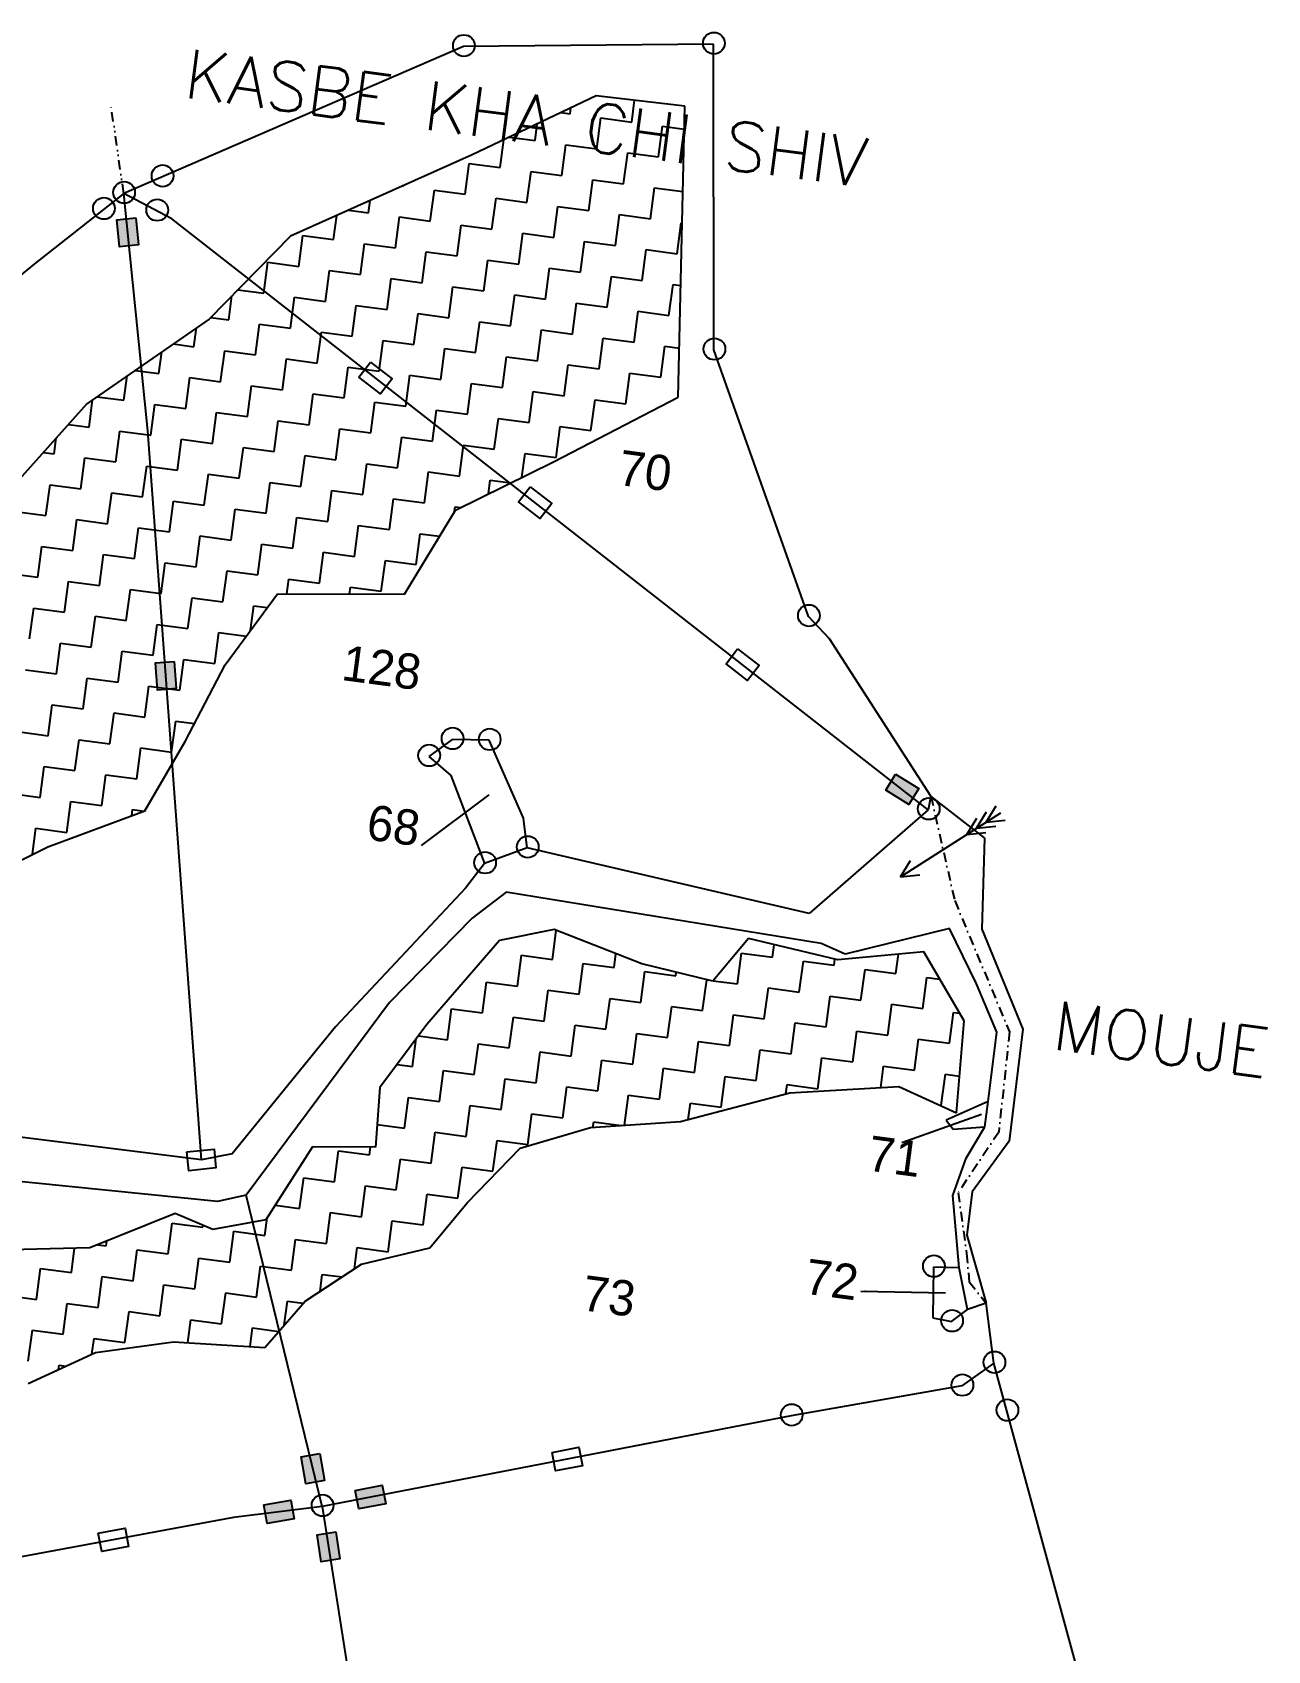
# Model space of a CAD drawing. Header units: metres. Extents: x 291537 to 296393, y 1982960 to 1986703.
# Drawn here: x 293927 to 294575, y 1985854 to 1986703 of the extents above; entities that cross this region are included whole.
import ezdxf

# ---------------------------------------------------------------- set-up
doc = ezdxf.new("R2010")
doc.units = ezdxf.units.M
doc.linetypes.add('DASHDOT', pattern=[1, 0.5, -0.25, 0, -0.25])
doc.linetypes.add('DIVIDE', pattern=[1.25, 0.5, -0.25, 0, -0.25, 0, -0.25])
for name, color, linetype in [('OFF', 1, 'Continuous'), ('POLY_HATCH', 12, 'Continuous'), ('POLY_PARCEL', 6, 'Continuous'), ('POLY_WATER', 4, 'Continuous'), ('SYM_STONE', 1, 'Continuous'), ('TEXT_MAPOUT', 7, 'Continuous'), ('TEXT_PARCEL', 7, 'Continuous'), ('V_BOUND_LINE', 7, 'Continuous'), ('V_BOUND_STREAM_LINE', 7, 'DASHDOT'), ('V_DIVIDE_LINE', 7, 'DIVIDE')]:
    doc.layers.add(name, color=color, linetype=linetype)
doc.styles.get("Standard").update_dxf_attribs({"font": 'simplex.shx'})
doc.styles.add('TEXT_MAP', font='')
doc.styles.get('TEXT_MAP').set_extended_font_data('Kruti Dev 050')
doc.dimstyles.get("Standard").update_dxf_attribs({"dimtxt": 0.18, "dimasz": 0.18, "dimexe": 0.18, "dimexo": 0.0625, "dimgap": 0.09, "dimtad": 0, "dimtih": 1, "dimtoh": 1, "dimdec": 4, "dimzin": 0, "dimdsep": 46, "dimtxsty": 'Standard', "dimcen": 0.09, "dimadec": 0, "dimazin": 0, "dimtfac": 1, "dimtdec": 4, "dimtofl": 0, "dimtmove": 0, "dimatfit": 3, "dimfxl": 1, "dimtolj": 1, "dimtzin": 0, "dimarcsym": 0})

msp = doc.modelspace()

# ---------------------------------------------------------------- hatches: boundary and pattern name
for points in [[(293972.47, 1986590.32), (293982.33, 1986591.33), (293980.88, 1986605.57), (293971.02, 1986604.57)], [(293992.31, 1986357.79), (294002.19, 1986358.52), (294001.14, 1986372.8), (293991.26, 1986372.07)], [(294386.63, 1986297.7), (294391.84, 1986306.13), (294379.65, 1986313.65), (294374.45, 1986305.23)], [(294070.23, 1985941.31), (294079.99, 1985943), (294077.55, 1985957.11), (294067.79, 1985955.42)], [(294112.08, 1985930.83), (294110.2, 1985940.55), (294096.14, 1985937.84), (294098.02, 1985928.11)], [(294063.97, 1985922.96), (294062.29, 1985932.72), (294048.18, 1985930.28), (294049.86, 1985920.52)], [(294078.26, 1985900.34), (294088.05, 1985901.87), (294085.84, 1985916.02), (294076.05, 1985914.49)]]:
    msp.add_hatch(color=256).paths.add_polyline_path(points)

# ---------------------------------------------------------------- linework, layer by layer
for points in [[(293980.88, 1986605.57), (293982.33, 1986591.33), (293972.47, 1986590.32), (293971.02, 1986604.57)], [(294104.15, 1986529.81), (294115.44, 1986521), (294109.34, 1986513.19), (294098.05, 1986522)], [(294187.93, 1986464.39), (294199.21, 1986455.58), (294193.12, 1986447.77), (294181.83, 1986456.58)], [(294296.77, 1986379.4), (294308.06, 1986370.59), (294301.96, 1986362.78), (294290.67, 1986371.6)], [(294001.14, 1986372.8), (294002.19, 1986358.52), (293992.31, 1986357.79), (293991.26, 1986372.07)], [(294379.65, 1986313.65), (294391.84, 1986306.13), (294386.63, 1986297.7), (294374.45, 1986305.23)], [(294007.76, 1986115.43), (294022.01, 1986116.88), (294023.01, 1986107.02), (294008.76, 1986105.58)], [(294199.35, 1985957.76), (294213.41, 1985960.47), (294215.29, 1985950.74), (294201.23, 1985948.03)], [(294077.55, 1985957.11), (294079.99, 1985943), (294070.23, 1985941.31), (294067.79, 1985955.42)], [(294096.14, 1985937.84), (294110.2, 1985940.55), (294112.08, 1985930.83), (294098.02, 1985928.11)], [(294048.18, 1985930.28), (294062.29, 1985932.72), (294063.97, 1985922.96), (294049.86, 1985920.52)], [(293961.23, 1985915.47), (293975.31, 1985918.09), (293977.12, 1985908.35), (293963.05, 1985905.73)], [(294085.84, 1985916.02), (294088.05, 1985901.87), (294078.26, 1985900.34), (294076.05, 1985914.49)]]:
    msp.add_lwpolyline(points, close=True)
for points in [[(294382.26, 1986259.7), (294434.83, 1986293.33)], [(294417.03, 1986281.94), (294422.26, 1986290.59)], [(294422.19, 1986285.25), (294427.43, 1986293.89)], [(294427.19, 1986288.45), (294432.43, 1986297.09)], [(294417.03, 1986281.94), (294427.07, 1986283.07)], [(294422.19, 1986285.25), (294432.23, 1986286.38)], [(294427.19, 1986288.45), (294437.23, 1986289.57)], [(294382.26, 1986259.7), (294387.5, 1986268.34)], [(294382.26, 1986259.7), (294392.3, 1986260.83)]]:
    msp.add_lwpolyline(points)
at = {"layer": 'OFF'}
msp.add_line((294426.32, 1986280.19), (294398.17, 1986302.08), dxfattribs=at)
at = {"layer": 'POLY_HATCH'}
for p, q in [((294222.49, 1986669.55), (294157.38, 1986638.55)), ((294269.05, 1986664.16), (294222.49, 1986669.55)), ((294265.62, 1986511.45), (294269.05, 1986664.16)), ((294157.38, 1986638.55), (294062.14, 1986595.9)), ((294062.14, 1986595.9), (294019.4, 1986552.41)), ((294019.4, 1986552.41), (293955.19, 1986507.95)), ((294200.54, 1986477.77), (294265.62, 1986511.45)), ((293955.19, 1986507.95), (293915.35, 1986463.31)), ((294148.74, 1986452.24), (294200.54, 1986477.77)), ((294121.94, 1986408.16), (294148.74, 1986452.24)), ((294027.82, 1986371.08), (294055.23, 1986408.22)), ((294055.23, 1986408.22), (294121.94, 1986408.16)), ((294006.86, 1986330.8), (294027.82, 1986371.08)), ((293985.64, 1986294.37), (294006.86, 1986330.8)), ((293934.74, 1986275.58), (293985.64, 1986294.37)), ((293886.98, 1986251.8), (293934.74, 1986275.58)), ((294200.45, 1986232.07), (294171.85, 1986226.32)), ((294246.5, 1986214.16), (294200.45, 1986232.07)), ((294171.85, 1986226.32), (294133.61, 1986182.24)), ((294302.38, 1986227.34), (294283.8, 1986205.04)), ((294349.32, 1986216.18), (294302.38, 1986227.34)), ((294283.8, 1986205.04), (294246.5, 1986214.16)), ((294394.5, 1986220.49), (294349.32, 1986216.18)), ((294415.62, 1986184.17), (294394.5, 1986220.49)), ((294133.61, 1986182.24), (294109.05, 1986149.29)), ((294411.53, 1986135.94), (294415.62, 1986184.17)), ((294109.05, 1986149.29), (294106.81, 1986117.96)), ((294266.82, 1986131.46), (294324.07, 1986146.37)), ((294324.07, 1986146.37), (294381.34, 1986149.84)), ((294381.34, 1986149.84), (294411.53, 1986135.94)), ((294219.49, 1986128.2), (294266.82, 1986131.46)), ((294182.61, 1986117.46), (294219.49, 1986128.2)), ((294073.66, 1986118.16), (294049.15, 1986079.87)), ((294106.81, 1986117.96), (294073.66, 1986118.16)), ((294154.8, 1986088.76), (294182.61, 1986117.46)), ((294135.26, 1986065.05), (294154.8, 1986088.76)), ((294001.54, 1986083.12), (293956.83, 1986065.04)), ((294021.41, 1986074.78), (294001.54, 1986083.12)), ((294049.15, 1986079.87), (294021.41, 1986074.78)), ((293956.83, 1986065.04), (293915.15, 1986064.08)), ((294099.43, 1986056.46), (294135.26, 1986065.05)), ((294069.81, 1986037.14), (294099.43, 1986056.46)), ((294048.68, 1986012.88), (294069.81, 1986037.14)), ((293924.54, 1985993.87), (293959.86, 1986010.15)), ((293959.86, 1986010.15), (294000.64, 1986015.81)), ((294000.64, 1986015.81), (294048.68, 1986012.88))]:
    msp.add_line(p, q, dxfattribs=at)
at = {"layer": 'POLY_HATCH', "linetype": 'Continuous'}
for p, q in [((294241.21, 1986655.81), (294242.71, 1986667.21)), ((294203.98, 1986660.74), (294208.82, 1986660.1)), ((294208.82, 1986660.1), (294209.24, 1986663.24)), ((294222.87, 1986641.76), (294225.01, 1986657.95)), ((294225.01, 1986657.95), (294241.21, 1986655.81)), ((294176.9, 1986647.84), (294190.48, 1986646.05)), ((294190.48, 1986646.05), (294191.65, 1986654.87)), ((294255.26, 1986637.48), (294257.4, 1986653.67)), ((294257.4, 1986653.67), (294268.78, 1986652.16)), ((294172.15, 1986632), (294174.07, 1986646.49)), ((294204.53, 1986627.71), (294206.68, 1986643.9)), ((294206.68, 1986643.9), (294222.87, 1986641.76)), ((294236.92, 1986623.43), (294239.06, 1986639.62)), ((294239.06, 1986639.62), (294255.26, 1986637.48)), ((294153.81, 1986617.95), (294155.96, 1986634.14)), ((294155.96, 1986634.14), (294172.15, 1986632)), ((294121.05, 1986622.28), (294121.43, 1986622.23)), ((294121.43, 1986622.23), (294121.46, 1986622.46)), ((294186.2, 1986613.66), (294188.34, 1986629.85)), ((294188.34, 1986629.85), (294204.53, 1986627.71)), ((294218.59, 1986609.38), (294220.73, 1986625.57)), ((294220.73, 1986625.57), (294236.92, 1986623.43)), ((294103.09, 1986608.18), (294103.94, 1986614.62)), ((294135.48, 1986603.89), (294137.62, 1986620.09)), ((294137.62, 1986620.09), (294153.81, 1986617.95)), ((294167.86, 1986599.61), (294170.01, 1986615.8)), ((294170.01, 1986615.8), (294186.2, 1986613.66)), ((294250.97, 1986605.09), (294253.11, 1986621.28)), ((294253.11, 1986621.28), (294268.04, 1986619.31)), ((294084.76, 1986594.13), (294086.43, 1986606.78)), ((294092.65, 1986609.56), (294103.09, 1986608.18)), ((294117.14, 1986589.84), (294119.28, 1986606.04)), ((294119.28, 1986606.04), (294135.48, 1986603.89)), ((294200.25, 1986595.32), (294202.39, 1986611.52)), ((294202.39, 1986611.52), (294218.59, 1986609.38)), ((294232.64, 1986591.04), (294234.78, 1986607.23)), ((294234.78, 1986607.23), (294250.97, 1986605.09)), ((294066.42, 1986580.08), (294068.56, 1986596.27)), ((294068.56, 1986596.27), (294084.76, 1986594.13)), ((294149.53, 1986585.56), (294151.67, 1986601.75)), ((294151.67, 1986601.75), (294167.86, 1986599.61)), ((294181.91, 1986581.27), (294184.06, 1986597.47)), ((294184.06, 1986597.47), (294200.25, 1986595.32)), ((294265.02, 1986586.75), (294267.16, 1986602.95)), ((294267.16, 1986602.95), (294267.67, 1986602.88)), ((294098.81, 1986575.79), (294100.95, 1986591.99)), ((294100.95, 1986591.99), (294117.14, 1986589.84)), ((294131.19, 1986571.51), (294133.33, 1986587.7)), ((294133.33, 1986587.7), (294149.53, 1986585.56)), ((294214.3, 1986576.99), (294216.44, 1986593.18)), ((294216.44, 1986593.18), (294232.64, 1986591.04)), ((294246.69, 1986572.7), (294248.83, 1986588.9)), ((294248.83, 1986588.9), (294265.02, 1986586.75)), ((294048.08, 1986566.03), (294050.23, 1986582.22)), ((294050.23, 1986582.22), (294066.42, 1986580.08)), ((294163.58, 1986567.22), (294165.72, 1986583.42)), ((294165.72, 1986583.42), (294181.91, 1986581.27)), ((294195.96, 1986562.94), (294198.11, 1986579.13)), ((294198.11, 1986579.13), (294214.3, 1986576.99)), ((294080.47, 1986561.74), (294082.61, 1986577.94)), ((294082.61, 1986577.94), (294098.81, 1986575.79)), ((294112.86, 1986557.46), (294115, 1986573.65)), ((294115, 1986573.65), (294131.19, 1986571.51)), ((294228.35, 1986558.65), (294230.49, 1986574.85)), ((294230.49, 1986574.85), (294246.69, 1986572.7)), ((294029.75, 1986551.98), (294031.42, 1986564.64)), ((294034.55, 1986567.82), (294048.08, 1986566.03)), ((294062.13, 1986547.69), (294064.28, 1986563.89)), ((294064.28, 1986563.89), (294080.47, 1986561.74)), ((294145.24, 1986553.17), (294147.39, 1986569.37)), ((294147.39, 1986569.37), (294163.58, 1986567.22)), ((294177.63, 1986548.89), (294179.77, 1986565.08)), ((294179.77, 1986565.08), (294195.96, 1986562.94)), ((294260.74, 1986554.37), (294262.88, 1986570.56)), ((294262.88, 1986570.56), (294266.94, 1986570.03)), ((294094.52, 1986543.41), (294096.66, 1986559.6)), ((294096.66, 1986559.6), (294112.86, 1986557.46)), ((294126.91, 1986539.12), (294129.05, 1986555.32)), ((294129.05, 1986555.32), (294145.24, 1986553.17)), ((294210.02, 1986544.6), (294212.16, 1986560.8)), ((294212.16, 1986560.8), (294228.35, 1986558.65)), ((294242.4, 1986540.32), (294244.54, 1986556.51)), ((294244.54, 1986556.51), (294260.74, 1986554.37)), ((294011.41, 1986537.93), (294012.72, 1986547.78)), ((294020.22, 1986553.24), (294029.75, 1986551.98)), ((294043.8, 1986533.64), (294045.94, 1986549.84)), ((294045.94, 1986549.84), (294062.13, 1986547.69)), ((294076.19, 1986529.36), (294078.33, 1986545.55)), ((294078.33, 1986545.55), (294094.52, 1986543.41)), ((294159.29, 1986534.84), (294161.44, 1986551.03)), ((294161.44, 1986551.03), (294177.63, 1986548.89)), ((294191.68, 1986530.55), (294193.82, 1986546.75)), ((294193.82, 1986546.75), (294210.02, 1986544.6)), ((294000.56, 1986539.36), (294011.41, 1986537.93)), ((294108.57, 1986525.07), (294110.71, 1986541.27)), ((294110.71, 1986541.27), (294126.91, 1986539.12)), ((294140.96, 1986520.79), (294143.1, 1986536.98)), ((294143.1, 1986536.98), (294159.29, 1986534.84)), ((294224.07, 1986526.27), (294226.21, 1986542.46)), ((294226.21, 1986542.46), (294242.4, 1986540.32)), ((294256.45, 1986521.98), (294258.59, 1986538.18)), ((294258.59, 1986538.18), (294266.2, 1986537.17)), ((293993.08, 1986523.88), (293994.58, 1986535.22)), ((294025.46, 1986519.59), (294027.61, 1986535.78)), ((294027.61, 1986535.78), (294043.8, 1986533.64)), ((294057.85, 1986515.31), (294059.99, 1986531.5)), ((294059.99, 1986531.5), (294076.19, 1986529.36)), ((294173.34, 1986516.5), (294175.49, 1986532.69)), ((294175.49, 1986532.69), (294191.68, 1986530.55)), ((294205.73, 1986512.22), (294207.87, 1986528.41)), ((294207.87, 1986528.41), (294224.07, 1986526.27)), ((293974.74, 1986509.83), (293976.44, 1986522.66)), ((293980.58, 1986525.53), (293993.08, 1986523.88)), ((294007.13, 1986505.54), (294009.27, 1986521.73)), ((294009.27, 1986521.73), (294025.46, 1986519.59)), ((294090.24, 1986511.02), (294092.38, 1986527.21)), ((294092.38, 1986527.21), (294108.57, 1986525.07)), ((294122.62, 1986506.74), (294124.76, 1986522.93)), ((294124.76, 1986522.93), (294140.96, 1986520.79)), ((294238.12, 1986507.93), (294240.26, 1986524.12)), ((294240.26, 1986524.12), (294256.45, 1986521.98)), ((293960.61, 1986511.7), (293974.74, 1986509.83)), ((294039.51, 1986501.26), (294041.66, 1986517.45)), ((294041.66, 1986517.45), (294057.85, 1986515.31)), ((294071.9, 1986496.97), (294074.04, 1986513.16)), ((294074.04, 1986513.16), (294090.24, 1986511.02)), ((294155.01, 1986502.45), (294157.15, 1986518.64)), ((294157.15, 1986518.64), (294173.34, 1986516.5)), ((294187.39, 1986498.17), (294189.54, 1986514.36)), ((294189.54, 1986514.36), (294205.73, 1986512.22)), ((293956.41, 1986495.78), (293958.3, 1986510.1)), ((293988.79, 1986491.49), (293990.93, 1986507.68)), ((293990.93, 1986507.68), (294007.13, 1986505.54)), ((294021.18, 1986487.21), (294023.32, 1986503.4)), ((294023.32, 1986503.4), (294039.51, 1986501.26)), ((294104.29, 1986492.69), (294106.43, 1986508.88)), ((294106.43, 1986508.88), (294122.62, 1986506.74)), ((294136.67, 1986488.4), (294138.82, 1986504.59)), ((294138.82, 1986504.59), (294155.01, 1986502.45)), ((294219.78, 1986493.88), (294221.92, 1986510.07)), ((294221.92, 1986510.07), (294238.12, 1986507.93)), ((294254.28, 1986505.58), (294254.31, 1986505.79)), ((294254.31, 1986505.79), (294254.61, 1986505.75)), ((293945.6, 1986497.2), (293956.41, 1986495.78)), ((294053.56, 1986482.92), (294055.71, 1986499.11)), ((294055.71, 1986499.11), (294071.9, 1986496.97)), ((294085.95, 1986478.64), (294088.09, 1986494.83)), ((294088.09, 1986494.83), (294104.29, 1986492.69)), ((294169.06, 1986484.12), (294171.2, 1986500.31)), ((294171.2, 1986500.31), (294187.39, 1986498.17)), ((294201.45, 1986479.83), (294203.59, 1986496.02)), ((294203.59, 1986496.02), (294219.78, 1986493.88)), ((293938.07, 1986481.72), (293939.16, 1986489.99)), ((293970.46, 1986477.44), (293972.6, 1986493.63)), ((293972.6, 1986493.63), (293988.79, 1986491.49)), ((294002.84, 1986473.15), (294004.99, 1986489.35)), ((294004.99, 1986489.35), (294021.18, 1986487.21)), ((294118.34, 1986474.35), (294120.48, 1986490.54)), ((294120.48, 1986490.54), (294136.67, 1986488.4)), ((294150.72, 1986470.07), (294152.87, 1986486.26)), ((294152.87, 1986486.26), (294169.06, 1986484.12)), ((293932.45, 1986482.47), (293938.07, 1986481.72)), ((293952.12, 1986463.39), (293954.26, 1986479.58)), ((293954.26, 1986479.58), (293970.46, 1986477.44)), ((294035.23, 1986468.87), (294037.37, 1986485.06)), ((294037.37, 1986485.06), (294053.56, 1986482.92)), ((294067.62, 1986464.58), (294069.76, 1986480.78)), ((294069.76, 1986480.78), (294085.95, 1986478.64)), ((294183.59, 1986469.41), (294185.25, 1986481.97)), ((294185.25, 1986481.97), (294201.45, 1986479.83)), ((293984.51, 1986459.1), (293986.65, 1986475.3)), ((293986.65, 1986475.3), (294002.84, 1986473.15)), ((294016.89, 1986454.82), (294019.04, 1986471.01)), ((294019.04, 1986471.01), (294035.23, 1986468.87)), ((294100, 1986460.3), (294102.14, 1986476.49)), ((294102.14, 1986476.49), (294118.34, 1986474.35)), ((294132.39, 1986456.01), (294134.53, 1986472.21)), ((294134.53, 1986472.21), (294150.72, 1986470.07)), ((293933.79, 1986449.34), (293935.93, 1986465.53)), ((293935.93, 1986465.53), (293952.12, 1986463.39)), ((293966.17, 1986445.05), (293968.31, 1986461.25)), ((293968.31, 1986461.25), (293984.51, 1986459.1)), ((294049.28, 1986450.53), (294051.42, 1986466.73)), ((294051.42, 1986466.73), (294067.62, 1986464.58)), ((294081.67, 1986446.25), (294083.81, 1986462.44)), ((294083.81, 1986462.44), (294100, 1986460.3)), ((294165.96, 1986460.73), (294166.92, 1986467.92)), ((294166.92, 1986467.92), (294177.68, 1986466.5)), ((293998.56, 1986440.77), (294000.7, 1986456.96)), ((294000.7, 1986456.96), (294016.89, 1986454.82)), ((294030.94, 1986436.48), (294033.09, 1986452.68)), ((294033.09, 1986452.68), (294049.28, 1986450.53)), ((294114.05, 1986441.96), (294116.19, 1986458.16)), ((294116.19, 1986458.16), (294132.39, 1986456.01)), ((294148.26, 1986451.44), (294148.58, 1986453.87)), ((294148.58, 1986453.87), (294151.32, 1986453.51)), ((293917.59, 1986451.48), (293933.79, 1986449.34)), ((293947.84, 1986431), (293949.98, 1986447.2)), ((293949.98, 1986447.2), (293966.17, 1986445.05)), ((294063.33, 1986432.2), (294065.47, 1986448.39)), ((294065.47, 1986448.39), (294081.67, 1986446.25)), ((294095.72, 1986427.91), (294097.86, 1986444.11)), ((294097.86, 1986444.11), (294114.05, 1986441.96)), ((293980.22, 1986426.72), (293982.36, 1986442.91)), ((293982.36, 1986442.91), (293998.56, 1986440.77)), ((294012.61, 1986422.43), (294014.75, 1986438.63)), ((294014.75, 1986438.63), (294030.94, 1986436.48)), ((294128.1, 1986423.63), (294130.25, 1986439.82)), ((294130.25, 1986439.82), (294140.38, 1986438.48)), ((293929.5, 1986416.95), (293931.64, 1986433.15)), ((293931.64, 1986433.15), (293947.84, 1986431)), ((293961.89, 1986412.67), (293964.03, 1986428.86)), ((293964.03, 1986428.86), (293980.22, 1986426.72)), ((294044.99, 1986418.15), (294047.14, 1986434.34)), ((294047.14, 1986434.34), (294063.33, 1986432.2)), ((294077.38, 1986413.86), (294079.52, 1986430.06)), ((294079.52, 1986430.06), (294095.72, 1986427.91)), ((293913.31, 1986419.09), (293929.5, 1986416.95)), ((293994.27, 1986408.38), (293996.42, 1986424.58)), ((293996.42, 1986424.58), (294012.61, 1986422.43)), ((294026.66, 1986404.1), (294028.8, 1986420.29)), ((294028.8, 1986420.29), (294044.99, 1986418.15)), ((294109.77, 1986409.58), (294111.91, 1986425.77)), ((294111.91, 1986425.77), (294128.1, 1986423.63)), ((293943.55, 1986398.62), (293945.69, 1986414.81)), ((293945.69, 1986414.81), (293961.89, 1986412.67)), ((293975.94, 1986394.33), (293978.08, 1986410.52)), ((293978.08, 1986410.52), (293994.27, 1986408.38)), ((294060.16, 1986408.22), (294061.19, 1986416.01)), ((294061.19, 1986416.01), (294077.38, 1986413.86)), ((294093.11, 1986408.19), (294093.57, 1986411.72)), ((294093.57, 1986411.72), (294109.77, 1986409.58)), ((293925.22, 1986384.57), (293927.36, 1986400.76)), ((293927.36, 1986400.76), (293943.55, 1986398.62)), ((294008.32, 1986390.05), (294010.47, 1986406.24)), ((294010.47, 1986406.24), (294026.66, 1986404.1)), ((294041.16, 1986389.16), (294042.85, 1986401.95)), ((294042.85, 1986401.95), (294049.91, 1986401.02)), ((293957.6, 1986380.28), (293959.74, 1986396.47)), ((293959.74, 1986396.47), (293975.94, 1986394.33)), ((293989.99, 1986376), (293992.13, 1986392.19)), ((293992.13, 1986392.19), (294008.32, 1986390.05)), ((294022.37, 1986371.71), (294024.52, 1986387.9)), ((294024.52, 1986387.9), (294038.84, 1986386.01)), ((293939.27, 1986366.23), (293941.41, 1986382.42)), ((293941.41, 1986382.42), (293957.6, 1986380.28)), ((293971.65, 1986361.95), (293973.79, 1986378.14)), ((293973.79, 1986378.14), (293989.99, 1986376)), ((293923.07, 1986368.37), (293939.27, 1986366.23)), ((294004.04, 1986357.66), (294006.18, 1986373.85)), ((294006.18, 1986373.85), (294022.37, 1986371.71)), ((293953.32, 1986347.89), (293955.46, 1986364.09)), ((293955.46, 1986364.09), (293971.65, 1986361.95)), ((293985.7, 1986343.61), (293987.85, 1986359.8)), ((293987.85, 1986359.8), (294004.04, 1986357.66)), ((293934.98, 1986333.84), (293937.12, 1986350.04)), ((293937.12, 1986350.04), (293953.32, 1986347.89)), ((293967.37, 1986329.56), (293969.51, 1986345.75)), ((293969.51, 1986345.75), (293985.7, 1986343.61)), ((293999.75, 1986325.27), (294001.9, 1986341.47)), ((294001.9, 1986341.47), (294011.73, 1986340.17)), ((293918.79, 1986335.99), (293934.98, 1986333.84)), ((293949.03, 1986315.51), (293951.17, 1986331.7)), ((293951.17, 1986331.7), (293967.37, 1986329.56)), ((293981.42, 1986311.22), (293983.56, 1986327.42)), ((293983.56, 1986327.42), (293999.75, 1986325.27)), ((293930.7, 1986301.46), (293932.84, 1986317.65)), ((293932.84, 1986317.65), (293949.03, 1986315.51)), ((293963.08, 1986297.17), (293965.22, 1986313.37)), ((293965.22, 1986313.37), (293981.42, 1986311.22)), ((293914.5, 1986303.6), (293930.7, 1986301.46)), ((293944.75, 1986283.12), (293946.89, 1986299.32)), ((293946.89, 1986299.32), (293963.08, 1986297.17)), ((293978.86, 1986291.86), (293979.27, 1986295.03)), ((293979.27, 1986295.03), (293985.29, 1986294.24)), ((293926.74, 1986271.6), (293928.55, 1986285.26)), ((293928.55, 1986285.26), (293944.75, 1986283.12)), ((294199.55, 1986216.46), (294201.56, 1986231.63)), ((294315.05, 1986217.65), (294315.9, 1986224.13)), ((294167.03, 1986220.76), (294167.16, 1986220.74)), ((294167.16, 1986220.74), (294167.19, 1986220.95)), ((294181.22, 1986202.41), (294183.36, 1986218.6)), ((294183.36, 1986218.6), (294199.55, 1986216.46)), ((294213.6, 1986198.12), (294215.74, 1986214.31)), ((294215.74, 1986214.31), (294231.94, 1986212.17)), ((294231.94, 1986212.17), (294232.9, 1986219.45)), ((294296.71, 1986203.6), (294298.85, 1986219.79)), ((294298.85, 1986219.79), (294315.05, 1986217.65)), ((294329.1, 1986199.32), (294331.24, 1986215.51)), ((294331.24, 1986215.51), (294347.43, 1986213.37)), ((294347.43, 1986213.37), (294347.85, 1986216.53)), ((294379.82, 1986209.08), (294381.16, 1986219.22)), ((294245.99, 1986193.84), (294248.13, 1986210.03)), ((294248.13, 1986210.03), (294264.32, 1986207.89)), ((294264.32, 1986207.89), (294264.57, 1986209.74)), ((294278.37, 1986189.55), (294280.52, 1986205.74)), ((294280.52, 1986205.74), (294281.37, 1986205.63)), ((294361.48, 1986195.03), (294363.62, 1986211.22)), ((294363.62, 1986211.22), (294379.82, 1986209.08)), ((294393.87, 1986190.75), (294396.01, 1986206.94)), ((294396.01, 1986206.94), (294402.91, 1986206.03)), ((294162.88, 1986188.35), (294165.02, 1986204.55)), ((294165.02, 1986204.55), (294181.22, 1986202.41)), ((294195.27, 1986184.07), (294197.41, 1986200.26)), ((294197.41, 1986200.26), (294213.6, 1986198.12)), ((294284, 1986205.28), (294296.71, 1986203.6)), ((294310.76, 1986185.27), (294312.9, 1986201.46)), ((294312.9, 1986201.46), (294329.1, 1986199.32)), ((294343.15, 1986180.98), (294345.29, 1986197.17)), ((294345.29, 1986197.17), (294361.48, 1986195.03)), ((294144.54, 1986174.3), (294146.69, 1986190.5)), ((294146.69, 1986190.5), (294162.88, 1986188.35)), ((294227.65, 1986179.78), (294229.79, 1986195.98)), ((294229.79, 1986195.98), (294245.99, 1986193.84)), ((294260.04, 1986175.5), (294262.18, 1986191.69)), ((294262.18, 1986191.69), (294278.37, 1986189.55)), ((294375.53, 1986176.69), (294377.68, 1986192.89)), ((294377.68, 1986192.89), (294393.87, 1986190.75)), ((294407.92, 1986172.41), (294410.06, 1986188.6)), ((294410.06, 1986188.6), (294413.29, 1986188.18)), ((294176.93, 1986170.02), (294179.07, 1986186.21)), ((294179.07, 1986186.21), (294195.27, 1986184.07)), ((294209.32, 1986165.73), (294211.46, 1986181.93)), ((294211.46, 1986181.93), (294227.65, 1986179.78)), ((294292.42, 1986171.21), (294294.57, 1986187.41)), ((294294.57, 1986187.41), (294310.76, 1986185.27)), ((294324.81, 1986166.93), (294326.95, 1986183.12)), ((294326.95, 1986183.12), (294343.15, 1986180.98)), ((294126.21, 1986160.25), (294128.15, 1986174.91)), ((294129.21, 1986176.33), (294144.54, 1986174.3)), ((294158.59, 1986155.97), (294160.74, 1986172.16)), ((294160.74, 1986172.16), (294176.93, 1986170.02)), ((294241.7, 1986161.45), (294243.85, 1986177.64)), ((294243.85, 1986177.64), (294260.04, 1986175.5)), ((294274.09, 1986157.16), (294276.23, 1986173.36)), ((294276.23, 1986173.36), (294292.42, 1986171.21)), ((294357.2, 1986162.64), (294359.34, 1986178.84)), ((294359.34, 1986178.84), (294375.53, 1986176.69)), ((294389.58, 1986158.36), (294391.73, 1986174.55)), ((294391.73, 1986174.55), (294407.92, 1986172.41)), ((294190.98, 1986151.68), (294193.12, 1986167.88)), ((294193.12, 1986167.88), (294209.32, 1986165.73)), ((294223.37, 1986147.4), (294225.51, 1986163.59)), ((294225.51, 1986163.59), (294241.7, 1986161.45)), ((294306.48, 1986152.88), (294308.62, 1986169.07)), ((294308.62, 1986169.07), (294324.81, 1986166.93)), ((294338.86, 1986148.59), (294341, 1986164.79)), ((294341, 1986164.79), (294357.2, 1986162.64)), ((294118.03, 1986161.34), (294126.21, 1986160.25)), ((294140.26, 1986141.92), (294142.4, 1986158.11)), ((294142.4, 1986158.11), (294158.59, 1986155.97)), ((294255.75, 1986143.11), (294257.9, 1986159.31)), ((294257.9, 1986159.31), (294274.09, 1986157.16)), ((294288.14, 1986138.83), (294290.28, 1986155.02)), ((294290.28, 1986155.02), (294306.48, 1986152.88)), ((294371.9, 1986149.27), (294373.39, 1986160.5)), ((294373.39, 1986160.5), (294389.58, 1986158.36)), ((294403.63, 1986140.02), (294405.78, 1986156.22)), ((294405.78, 1986156.22), (294413.17, 1986155.24)), ((294172.65, 1986137.63), (294174.79, 1986153.83)), ((294174.79, 1986153.83), (294190.98, 1986151.68)), ((294205.03, 1986133.35), (294207.17, 1986149.54)), ((294207.17, 1986149.54), (294223.37, 1986147.4)), ((294322.02, 1986145.83), (294322.67, 1986150.74)), ((294322.67, 1986150.74), (294338.86, 1986148.59)), ((294121.92, 1986127.87), (294124.07, 1986144.06)), ((294124.07, 1986144.06), (294140.26, 1986141.92)), ((294154.31, 1986123.58), (294156.45, 1986139.78)), ((294156.45, 1986139.78), (294172.65, 1986137.63)), ((294237.47, 1986129.44), (294239.56, 1986145.26)), ((294239.56, 1986145.26), (294255.75, 1986143.11)), ((294270.83, 1986132.51), (294271.95, 1986140.97)), ((294271.95, 1986140.97), (294288.14, 1986138.83)), ((294402.27, 1986140.2), (294403.63, 1986140.02)), ((294107.65, 1986129.76), (294121.92, 1986127.87)), ((294186.7, 1986119.3), (294188.84, 1986135.49)), ((294188.84, 1986135.49), (294205.03, 1986133.35)), ((294220.84, 1986128.29), (294221.22, 1986131.21)), ((294221.22, 1986131.21), (294235.56, 1986129.31)), ((294135.97, 1986109.53), (294138.12, 1986125.72)), ((294138.12, 1986125.72), (294154.31, 1986123.58)), ((294168.36, 1986105.25), (294170.5, 1986121.44)), ((294170.5, 1986121.44), (294186.7, 1986119.3)), ((294085.25, 1986099.77), (294087.39, 1986115.96)), ((294087.39, 1986115.96), (294103.59, 1986113.82)), ((294103.59, 1986113.82), (294104.14, 1986117.98)), ((294117.64, 1986095.48), (294119.78, 1986111.67)), ((294119.78, 1986111.67), (294135.97, 1986109.53)), ((294150.02, 1986091.2), (294152.17, 1986107.39)), ((294152.17, 1986107.39), (294168.36, 1986105.25)), ((294066.92, 1986085.72), (294069.06, 1986101.91)), ((294069.06, 1986101.91), (294085.25, 1986099.77)), ((294099.3, 1986081.43), (294101.45, 1986097.62)), ((294101.45, 1986097.62), (294117.64, 1986095.48)), ((294053.99, 1986087.43), (294066.92, 1986085.72)), ((294131.69, 1986077.15), (294133.83, 1986093.34)), ((294133.83, 1986093.34), (294150.02, 1986091.2)), ((293997.86, 1986061.9), (294000, 1986078.09)), ((294000, 1986078.09), (294016.19, 1986075.95)), ((294048.58, 1986071.66), (294049.8, 1986080.88)), ((294080.97, 1986067.38), (294083.11, 1986083.57)), ((294083.11, 1986083.57), (294099.3, 1986081.43)), ((294113.35, 1986063.09), (294115.5, 1986079.29)), ((294115.5, 1986079.29), (294131.69, 1986077.15)), ((294016.19, 1986075.95), (294016.32, 1986076.92)), ((294030.25, 1986057.61), (294032.39, 1986073.81)), ((294032.39, 1986073.81), (294048.58, 1986071.66)), ((293947.14, 1986052.13), (293948.82, 1986064.85)), ((293961.1, 1986066.76), (293965.47, 1986066.18)), ((293965.47, 1986066.18), (293965.8, 1986068.67)), ((293979.52, 1986047.85), (293981.67, 1986064.04)), ((293981.67, 1986064.04), (293997.86, 1986061.9)), ((294062.63, 1986053.33), (294064.77, 1986069.52)), ((294064.77, 1986069.52), (294080.97, 1986067.38)), ((294095.67, 1986054.01), (294097.16, 1986065.24)), ((294097.16, 1986065.24), (294113.35, 1986063.09)), ((293928.8, 1986038.08), (293930.94, 1986054.28)), ((293930.94, 1986054.28), (293947.14, 1986052.13)), ((294011.91, 1986043.56), (294014.05, 1986059.76)), ((294014.05, 1986059.76), (294030.25, 1986057.61)), ((294044.3, 1986039.28), (294046.44, 1986055.47)), ((294046.44, 1986055.47), (294062.63, 1986053.33)), ((293961.19, 1986033.8), (293963.33, 1986049.99)), ((293963.33, 1986049.99), (293979.52, 1986047.85)), ((293993.57, 1986029.51), (293995.72, 1986045.71)), ((293995.72, 1986045.71), (294011.91, 1986043.56)), ((294077.64, 1986042.25), (294078.82, 1986051.19)), ((294078.82, 1986051.19), (294089.24, 1986049.81)), ((293912.61, 1986040.23), (293928.8, 1986038.08)), ((293942.85, 1986019.75), (293944.99, 1986035.94)), ((293944.99, 1986035.94), (293961.19, 1986033.8)), ((294025.96, 1986025.23), (294028.1, 1986041.42)), ((294028.1, 1986041.42), (294044.3, 1986039.28)), ((294058.82, 1986024.52), (294060.49, 1986037.14)), ((294060.49, 1986037.14), (294068.84, 1986036.03)), ((293975.24, 1986015.46), (293977.38, 1986031.66)), ((293977.38, 1986031.66), (293993.57, 1986029.51)), ((294008.18, 1986015.35), (294009.77, 1986027.37)), ((294009.77, 1986027.37), (294025.96, 1986025.23)), ((293924.52, 1986005.7), (293926.66, 1986021.89)), ((293926.66, 1986021.89), (293942.85, 1986019.75)), ((294040.87, 1986013.36), (294042.15, 1986023.09)), ((294042.15, 1986023.09), (294055.97, 1986021.26)), ((293957.94, 1986009.27), (293959.05, 1986017.61)), ((293959.05, 1986017.61), (293975.24, 1986015.46)), ((293940.4, 1986001.18), (293940.71, 1986003.55)), ((293940.71, 1986003.55), (293944.47, 1986003.06))]:
    msp.add_line(p, q, dxfattribs=at)
at = {"layer": 'POLY_PARCEL'}
for p, q in [((293999.82, 1986604.99), (293974.59, 1986618.38)), ((293987.29, 1986493.79), (293974.59, 1986618.38)), ((294396.83, 1986294.99), (293999.82, 1986604.99)), ((294015.38, 1986111.23), (293987.29, 1986493.79)), ((294146.94, 1986331.89), (294134.65, 1986322.98)), ((294166.41, 1986331.42), (294146.94, 1986331.89)), ((294184.34, 1986290.56), (294166.41, 1986331.42)), ((294134.65, 1986322.98), (294146.28, 1986312.93)), ((294146.28, 1986312.93), (294164.01, 1986266.72)), ((294186.39, 1986274.97), (294184.34, 1986290.56)), ((294428.24, 1986141.88), (294406.2, 1986132.14)), ((294406.2, 1986132.14), (294409.8, 1986127.45)), ((294409.8, 1986127.45), (294426.54, 1986128.51)), ((294078.72, 1985929.44), (294038.82, 1986092.72)), ((294399.51, 1986055.04), (294399.26, 1986028.37)), ((294412.98, 1986054.61), (294399.51, 1986055.04)), ((294399.26, 1986028.37), (294409.08, 1986026.37)), ((294409.08, 1986026.37), (294417.45, 1986032.69)), ((294431.29, 1986004.56), (294414.49, 1985992.62)), ((294414.49, 1985992.62), (294324.9, 1985976.94)), ((294324.9, 1985976.94), (294078.72, 1985929.44)), ((294078.72, 1985929.44), (294032.17, 1985923.64)), ((294078.72, 1985929.44), (294122.79, 1985647.87)), ((294032.17, 1985923.64), (293744.73, 1985870.11))]:
    msp.add_line(p, q, dxfattribs=at)
at = {"layer": 'POLY_WATER'}
for p, q in [((294398.17, 1986302.08), (294396.83, 1986294.99)), ((294396.83, 1986294.99), (294334.33, 1986240.53)), ((294186.39, 1986274.97), (294164.01, 1986266.72)), ((294334.33, 1986240.53), (294186.39, 1986274.97)), ((294426.32, 1986280.19), (294424.85, 1986232.27)), ((294164.01, 1986266.72), (294154.03, 1986253.87)), ((294154.03, 1986253.87), (294085.71, 1986180.99)), ((294175.31, 1986251.77), (294157.4, 1986238.05)), ((294340.54, 1986224.77), (294175.31, 1986251.77)), ((294157.4, 1986238.05), (294114.12, 1986193.85)), ((294408.01, 1986232.74), (294353.19, 1986219.18)), ((294422.15, 1986203.7), (294408.01, 1986232.74)), ((294424.85, 1986232.27), (294446.45, 1986179.8)), ((294353.19, 1986219.18), (294340.54, 1986224.77)), ((294432.85, 1986178.22), (294422.15, 1986203.7)), ((294114.12, 1986193.85), (294038.82, 1986092.72)), ((294085.71, 1986180.99), (294031.57, 1986114.51)), ((294428.24, 1986141.88), (294432.85, 1986178.22)), ((294446.45, 1986179.8), (294439.21, 1986121.02)), ((294426.54, 1986128.51), (294428.24, 1986141.88)), ((294015.38, 1986111.23), (293911.85, 1986124.18)), ((294416.66, 1986112.11), (294426.54, 1986128.51)), ((294439.21, 1986121.02), (294419.88, 1986094.52)), ((294031.57, 1986114.51), (294015.38, 1986111.23)), ((294409.62, 1986092.63), (294416.66, 1986112.11)), ((294023.85, 1986089.47), (293864.2, 1986105.46)), ((294038.82, 1986092.72), (294023.85, 1986089.47)), ((294412.98, 1986054.61), (294409.62, 1986092.63)), ((294419.88, 1986094.52), (294417.01, 1986071.78)), ((294417.01, 1986071.78), (294427.13, 1986036.08)), ((294417.45, 1986032.69), (294412.98, 1986054.61)), ((294427.13, 1986036.08), (294417.45, 1986032.69))]:
    msp.add_line(p, q, dxfattribs=at)
at = {"layer": 'SYM_STONE'}
for centre in [(294153.09, 1986695.9), (294284.33, 1986697.18), (293995, 1986627.59), (293974.83, 1986618.87), (293964.21, 1986610.49), (293992.18, 1986609.66), (294284.57, 1986536.71), (294334.18, 1986396.87), (294147.17, 1986332.38), (294166.65, 1986331.91), (294134.89, 1986323.47), (294397.07, 1986295.48), (294186.63, 1986275.46), (294164.25, 1986267.2), (294399.75, 1986055.53), (294409.32, 1986026.86), (294431.53, 1986005.05), (294414.73, 1985993.11), (294438.35, 1985979.98), (294325.14, 1985977.43), (294078.96, 1985929.92)]:
    msp.add_circle(centre, 5.69, dxfattribs=at)
at = {"layer": 'V_BOUND_LINE'}
for p, q in [((294152.85, 1986695.42), (293974.59, 1986618.38)), ((294284.1, 1986696.69), (294152.85, 1986695.42)), ((294284.33, 1986536.22), (294284.1, 1986696.69)), ((293974.59, 1986618.38), (293927.7, 1986581.4)), ((293927.7, 1986581.4), (293852.9, 1986520.08)), ((294333.94, 1986396.38), (294284.33, 1986536.22)), ((294344.98, 1986384.62), (294333.94, 1986396.38)), ((294398.17, 1986302.08), (294344.98, 1986384.62)), ((294431.29, 1986004.56), (294427.13, 1986036.08)), ((294487.01, 1985799.78), (294431.29, 1986004.56))]:
    msp.add_line(p, q, dxfattribs=at)
at = {"layer": 'V_BOUND_STREAM_LINE', "ltscale": 10}
for p, q in [((294398.17, 1986302.08), (294410.7, 1986247.29)), ((294410.7, 1986247.29), (294439.44, 1986178.37)), ((294439.44, 1986178.37), (294433.82, 1986125.88)), ((294433.82, 1986125.88), (294412.42, 1986093.95)), ((294412.42, 1986093.95), (294416.92, 1986062.11)), ((294416.92, 1986062.11), (294418.31, 1986047.26)), ((294418.31, 1986047.26), (294427.13, 1986036.08))]:
    msp.add_line(p, q, dxfattribs=at)
at = {"layer": 'V_DIVIDE_LINE', "ltscale": 10}
msp.add_line((293974.59, 1986618.38), (293967.93, 1986664.47), dxfattribs=at)

# ---------------------------------------------------------------- texts
at = {"layer": 'TEXT_MAPOUT'}
for s, height, p in [('KASBE KHA CHI SHIV', 25.7232, (294005.37, 1986668.82)), ('MOUJE', 25.723, (294461.14, 1986169.33))]:
    msp.add_text(s, height=height, rotation=352.46292, dxfattribs=at).set_placement(p)
at = {"layer": 'TEXT_PARCEL', "style": 'TEXT_MAP'}
for s, p in [('70', (294233.4, 1986465.52)), ('128', (294088.32, 1986363.11)), ('68', (294101.37, 1986279.47)), ('71', (294364.3, 1986105.78)), ('72', (294331.35, 1986041.13)), ('73', (294214.38, 1986032.47))]:
    msp.add_text(s, height=18.521, rotation=352.46292, dxfattribs=at).set_placement(p)

# ---------------------------------------------------------------- leaders
for points in [[(294130.78, 1986276.18), (294166.35, 1986302.81)], [(294382.88, 1986120.29), (294424.71, 1986135.3)], [(294361.39, 1986042.42), (294405.82, 1986041.49)]]:
    msp.add_leader(points, dimstyle='Standard', override={"dimtxt": 2.5, "dimasz": 2.5, "dimexe": 1.25, "dimexo": 0.625, "dimgap": 0.625, "dimtad": 1, "dimtih": 0, "dimtoh": 0, "dimzin": 8, "dimcen": 2.5, "dimtofl": 1})

doc.saveas('drawing.dxf')
